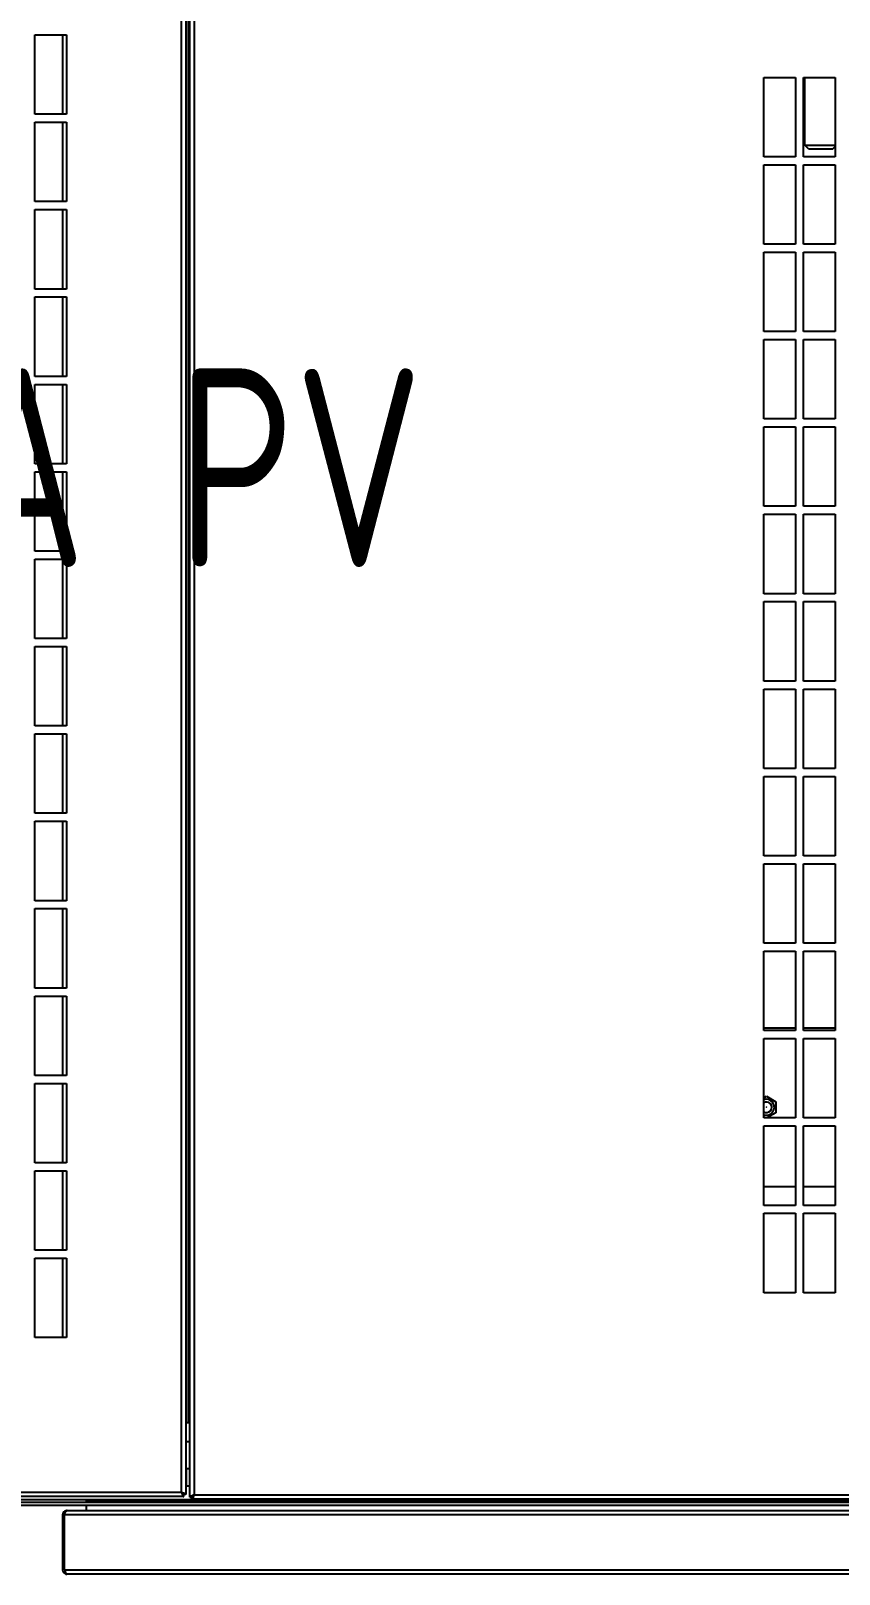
# Model space of a CAD drawing. Extents: x -76427 to 292734, y -42117 to 131250.
# Drawn here: x 12445 to 12954, y 1200 to 2171 of the extents above; entities that cross this region are included whole.
import ezdxf

# ---------------------------------------------------------------- set-up
doc = ezdxf.new("R2010")
doc.units = 0
doc.header["$LTSCALE"] = 10
doc.layers.add('XFM7P10PV$0$U-PCW-TXT', color=252, linetype='Continuous')
doc.layers.add('XFM7Q10PV-200K$0$PV-EQ(200K)', color=22, linetype='Continuous')
doc.styles.add('XFM7P10PV$0$aa-txt', font='isocp.shx', dxfattribs={"bigfont": 'chineset'})

# ---------------------------------------------------------------- blocks, each defined once
blk = doc.blocks.new('XFM7Q10PV-200K$0$PV-主機 - Mega-V57-CUB_L40')
for p, q in [((-920.02, 598.82), (-920.02, 1431.18)), ((-917.27, 1429.75), (-917.27, 600.25)), ((-922.02, 1399), (-922.02, -1369)), ((-925.52, 1395), (-925.52, -1365)), ((-923.52, 1395), (-923.52, -1365)), ((-820.02, 672.5), (-820.02, 692.5)), ((-820.02, 692.5), (-770.02, 692.5)), ((-770.02, 692.5), (-770.02, 672.5)), ((-765.02, 672.5), (-765.02, 692.5)), ((-765.02, 692.5), (-715.02, 692.5)), ((-715.02, 692.5), (-715.02, 672.5)), ((-710.02, 672.5), (-710.02, 692.5)), ((-710.02, 692.5), (-660.02, 692.5)), ((-660.02, 692.5), (-660.02, 672.5)), ((-655.02, 672.5), (-655.02, 692.5)), ((-655.02, 692.5), (-605.02, 692.5)), ((-605.02, 692.5), (-605.02, 672.5)), ((-600.02, 672.5), (-600.02, 692.5)), ((-600.02, 692.5), (-550.02, 692.5)), ((-550.02, 692.5), (-550.02, 672.5)), ((-545.02, 672.5), (-545.02, 692.5)), ((-545.02, 692.5), (-495.02, 692.5)), ((-495.02, 692.5), (-495.02, 672.5)), ((-490.02, 672.5), (-490.02, 692.5)), ((-490.02, 692.5), (-440.02, 692.5)), ((-440.02, 692.5), (-440.02, 672.5)), ((-435.02, 672.5), (-435.02, 692.5)), ((-435.02, 692.5), (-385.02, 692.5)), ((-385.02, 692.5), (-385.02, 672.5)), ((-380.02, 672.5), (-380.02, 692.5)), ((-380.02, 692.5), (-330.02, 692.5)), ((-330.02, 692.5), (-330.02, 672.5)), ((-325.02, 672.5), (-325.02, 692.5)), ((-325.02, 692.5), (-275.02, 692.5)), ((-275.02, 692.5), (-275.02, 672.5)), ((-270.02, 672.5), (-270.02, 692.5)), ((-270.02, 692.5), (-220.02, 692.5)), ((-220.02, 692.5), (-220.02, 672.5)), ((-215.02, 672.5), (-215.02, 692.5)), ((-215.02, 692.5), (-165.02, 692.5)), ((-165.02, 692.5), (-165.02, 672.5)), ((-160.02, 672.5), (-160.02, 692.5)), ((-160.02, 692.5), (-110.02, 692.5)), ((-110.02, 692.5), (-110.02, 672.5)), ((-105.02, 672.5), (-105.02, 692.5)), ((-105.02, 692.5), (-55.02, 692.5)), ((-55.02, 692.5), (-55.02, 672.5)), ((-50.02, 672.5), (-50.02, 692.5)), ((-50.02, 692.5), (-0.02, 692.5)), ((-0.02, 692.5), (-0.02, 672.5)), ((-968.9, -307.2), (-968.9, 672.3)), ((-931.65, 675.05), (-966.15, 675.05)), ((-966.15, 673.8), (-966.15, 675.05)), ((-966.15, 673.8), (-931.65, 673.8)), ((-966.15, 673.73), (-931.65, 673.73)), ((-966.15, 673.73), (-966.15, -308.63)), ((-931.65, 673.8), (-931.65, 675.05)), ((-931.65, -308.63), (-931.65, 673.73)), ((-928.91, 672.3), (-928.9, 672.3)), ((-928.9, 672.23), (-928.9, 672.3)), ((-928.9, 672.23), (-928.9, -307.13)), ((-770.02, 675), (-820.02, 675)), ((-770.02, 672.5), (-820.02, 672.5)), ((-715.02, 675), (-765.02, 675)), ((-715.02, 672.5), (-765.02, 672.5)), ((-660.02, 675), (-710.02, 675)), ((-660.02, 672.5), (-710.02, 672.5)), ((-605.02, 675), (-655.02, 675)), ((-605.02, 672.5), (-655.02, 672.5)), ((-550.02, 675), (-600.02, 675)), ((-550.02, 672.5), (-600.02, 672.5)), ((-495.02, 675), (-545.02, 675)), ((-495.02, 672.5), (-545.02, 672.5)), ((-440.02, 675), (-490.02, 675)), ((-440.02, 672.5), (-490.02, 672.5)), ((-385.02, 675), (-435.02, 675)), ((-385.02, 672.5), (-435.02, 672.5)), ((-330.02, 675), (-380.02, 675)), ((-330.02, 672.5), (-380.02, 672.5)), ((-275.02, 675), (-325.02, 675)), ((-275.02, 672.5), (-325.02, 672.5)), ((-220.02, 675), (-270.02, 675)), ((-220.02, 672.5), (-270.02, 672.5)), ((-165.02, 675), (-215.02, 675)), ((-165.02, 672.5), (-215.02, 672.5)), ((-110.02, 675), (-160.02, 675)), ((-110.02, 672.5), (-160.02, 672.5)), ((-55.02, 675), (-105.02, 675)), ((-55.02, 672.5), (-105.02, 672.5)), ((-0.02, 675), (-50.02, 675)), ((-0.02, 672.5), (-50.02, 672.5)), ((-928.9, 660.05), (-925.52, 660.05)), ((-923.52, 660.05), (-922.65, 660.05)), ((-922.65, 660.05), (-922.65, -294.95)), ((-921.79, -473.68), (-921.79, 593.68)), ((-921.79, 593.68), (-920.54, 593.68)), ((-920.47, 595), (455.21, 595)), ((-920.47, 595), (-920.47, 593.75)), ((-920.02, 598.82), (-918.77, 598.82)), ((-918.7, 597.5), (-918.7, 598.75)), ((918.65, 597.5), (-918.7, 597.5)), ((-917.27, 600.25), (917.23, 600.25)), ((-913.57, 595), (-913.57, 597.5)), ((-913.57, 597), (-908.05, 597)), ((-908, 597), (-902.47, 597)), ((-902.47, 597.5), (-902.47, 595)), ((-885.52, 597.5), (-885.52, 595)), ((-873.7, 596), (-873.7, 597.5)), ((-873.7, 595), (-873.7, 596)), ((873.65, 596), (-873.7, 596)), ((455.21, 592.25), (-919.04, 592.25)), ((-919.04, 592.25), (-919.04, -472.25)), ((-791.79, 213.75), (-791.79, 233.75)), ((-791.79, 233.75), (-741.79, 233.75)), ((-741.79, 233.75), (-741.79, 213.75)), ((-736.79, 213.75), (-736.79, 233.75)), ((-736.79, 233.75), (-686.79, 233.75)), ((-725.02, 213.75), (-725.02, 233.75)), ((-686.79, 233.75), (-686.79, 213.75)), ((-681.79, 232.29), (-680.94, 233.75)), ((-681.79, 213.75), (-681.79, 233.75)), ((-681.79, 233.75), (-631.79, 233.75)), ((-669.11, 233.75), (-668.1, 232)), ((-631.79, 233.75), (-631.79, 213.75)), ((-626.79, 213.75), (-626.79, 233.75)), ((-626.79, 233.75), (-576.79, 233.75)), ((-625.02, 233.75), (-625.02, 213.75)), ((-576.79, 233.75), (-576.79, 213.75)), ((-571.79, 213.75), (-571.79, 233.75)), ((-571.79, 233.75), (-521.79, 233.75)), ((-521.79, 233.75), (-521.79, 213.75)), ((-516.79, 213.75), (-516.79, 233.75)), ((-516.79, 233.75), (-466.79, 233.75)), ((-466.79, 233.75), (-466.79, 213.75)), ((-461.79, 213.75), (-461.79, 233.75)), ((-461.79, 233.75), (-411.79, 233.75)), ((-411.79, 233.75), (-411.79, 213.75)), ((-406.79, 213.75), (-406.79, 233.75)), ((-406.79, 233.75), (-356.79, 233.75)), ((-356.79, 233.75), (-356.79, 213.75)), ((-351.79, 213.75), (-351.79, 233.75)), ((-351.79, 233.75), (-301.79, 233.75)), ((-301.79, 233.75), (-301.79, 213.75)), ((-296.79, 213.75), (-296.79, 233.75)), ((-296.79, 233.75), (-246.79, 233.75)), ((-246.79, 233.75), (-246.79, 213.75)), ((-241.79, 213.75), (-241.79, 233.75)), ((-241.79, 233.75), (-191.79, 233.75)), ((-191.79, 233.75), (-191.79, 213.75)), ((-186.79, 213.75), (-186.79, 233.75)), ((-186.79, 233.75), (-136.79, 233.75)), ((-136.79, 233.75), (-136.79, 213.75)), ((-131.79, 213.75), (-131.79, 233.75)), ((-131.79, 233.75), (-81.79, 233.75)), ((-81.79, 233.75), (-81.79, 213.75)), ((-76.79, 213.75), (-76.79, 233.75)), ((-76.79, 233.75), (-26.79, 233.75)), ((-26.79, 233.75), (-26.79, 213.75)), ((-678.49, 226), (-681.79, 231.71)), ((-671.56, 226), (-678.49, 226)), ((-668.1, 232), (-671.56, 226)), ((-741.79, 213.75), (-791.79, 213.75)), ((-686.79, 213.75), (-736.79, 213.75)), ((-631.79, 213.75), (-681.79, 213.75)), ((-576.79, 213.75), (-626.79, 213.75)), ((-521.79, 213.75), (-571.79, 213.75)), ((-466.79, 213.75), (-516.79, 213.75)), ((-411.79, 213.75), (-461.79, 213.75)), ((-356.79, 213.75), (-406.79, 213.75)), ((-301.79, 213.75), (-351.79, 213.75)), ((-246.79, 213.75), (-296.79, 213.75)), ((-191.79, 213.75), (-241.79, 213.75)), ((-136.79, 213.75), (-186.79, 213.75)), ((-81.79, 213.75), (-131.79, 213.75)), ((-26.79, 213.75), (-76.79, 213.75)), ((-791.79, 188.75), (-791.79, 208.75)), ((-791.79, 208.75), (-741.79, 208.75)), ((-741.79, 208.75), (-741.79, 188.75)), ((-736.79, 188.75), (-736.79, 208.75)), ((-736.79, 208.75), (-686.79, 208.75)), ((-725.02, 188.75), (-725.02, 208.75)), ((-686.79, 208.75), (-686.79, 188.75)), ((-681.79, 188.75), (-681.79, 208.75)), ((-681.79, 208.75), (-631.79, 208.75)), ((-631.79, 208.75), (-631.79, 188.75)), ((-626.79, 188.75), (-626.79, 208.75)), ((-626.79, 208.75), (-576.79, 208.75)), ((-625.02, 208.75), (-625.02, 188.75)), ((-576.79, 208.75), (-576.79, 188.75)), ((-571.79, 188.75), (-571.79, 208.75)), ((-571.79, 208.75), (-521.79, 208.75)), ((-521.79, 208.75), (-521.79, 188.75)), ((-516.79, 188.75), (-516.79, 208.75)), ((-516.79, 208.75), (-466.79, 208.75)), ((-466.79, 208.75), (-466.79, 188.75)), ((-461.79, 188.75), (-461.79, 208.75)), ((-461.79, 208.75), (-411.79, 208.75)), ((-411.79, 208.75), (-411.79, 188.75)), ((-406.79, 188.75), (-406.79, 208.75)), ((-406.79, 208.75), (-356.79, 208.75)), ((-356.79, 208.75), (-356.79, 188.75)), ((-351.79, 188.75), (-351.79, 208.75)), ((-351.79, 208.75), (-301.79, 208.75)), ((-301.79, 208.75), (-301.79, 188.75)), ((-296.79, 188.75), (-296.79, 208.75)), ((-296.79, 208.75), (-246.79, 208.75)), ((-246.79, 208.75), (-246.79, 188.75)), ((-241.79, 188.75), (-241.79, 208.75)), ((-241.79, 208.75), (-191.79, 208.75)), ((-191.79, 208.75), (-191.79, 188.75)), ((-186.79, 188.75), (-186.79, 208.75)), ((-186.79, 208.75), (-136.79, 208.75)), ((-136.79, 208.75), (-136.79, 188.75)), ((-131.79, 188.75), (-131.79, 208.75)), ((-131.79, 208.75), (-81.79, 208.75)), ((-81.79, 208.75), (-81.79, 188.75)), ((-76.79, 188.75), (-76.79, 208.75)), ((-76.79, 208.75), (-26.79, 208.75)), ((-72.02, 205.41), (-69.52, 207.91)), ((-72.02, 190.41), (-72.02, 205.41)), ((-69.52, 207.91), (-69.52, 188.75)), ((-69.52, 207.91), (-26.79, 207.91)), ((-26.79, 208.75), (-26.79, 188.75)), ((-741.79, 188.75), (-791.79, 188.75)), ((-686.79, 188.75), (-736.79, 188.75)), ((-631.79, 188.75), (-681.79, 188.75)), ((-576.79, 188.75), (-626.79, 188.75)), ((-521.79, 188.75), (-571.79, 188.75)), ((-466.79, 188.75), (-516.79, 188.75)), ((-411.79, 188.75), (-461.79, 188.75)), ((-356.79, 188.75), (-406.79, 188.75)), ((-301.79, 188.75), (-351.79, 188.75)), ((-246.79, 188.75), (-296.79, 188.75)), ((-191.79, 188.75), (-241.79, 188.75)), ((-136.79, 188.75), (-186.79, 188.75)), ((-81.79, 188.75), (-131.79, 188.75)), ((-26.79, 188.75), (-76.79, 188.75)), ((-72.02, 190.41), (-70.36, 188.75))]:
    blk.add_line(p, q)
for centre in [(-908.02, 597), (-675.02, 232)]:
    blk.add_circle(centre, 0.025)
for centre, radius, start, end in [((-931.65, 672.3), 1.5, 68.99735, 90), ((-675.02, 232), 5, 159.51268, 20.48732), ((-675.02, 232), 3.32, 148.22713, 31.77287)]:
    blk.add_arc(centre, radius, start, end)
for points, knots in [([(-966.15, 675.05), (-967.15, 675.05), (-968.13, 674.46), (-968.59, 673.58), (-968.79, 673.19), (-968.9, 672.74), (-968.9, 672.3)], [0, 0, 0, 0, 1.087346, 1.087346, 1.087346, 1.570796, 1.570796, 1.570796, 1.570796]), ([(-968.9, 672.3), (-968.9, 672.63), (-968.31, 672.96), (-967.43, 673.29), (-967.04, 673.44), (-966.6, 673.58), (-966.15, 673.73)], [0, 0, 0, 0, 1.087346, 1.087346, 1.087346, 1.570796, 1.570796, 1.570796, 1.570796]), ([(-967.19, 673.37), (-967.03, 673.53), (-966.83, 673.66), (-966.6, 673.73), (-966.46, 673.78), (-966.31, 673.8), (-966.15, 673.8)], [0.7978126, 0.7978126, 0.7978126, 0.7978126, 1.2652557, 1.2652557, 1.2652557, 1.5707963, 1.5707963, 1.5707963, 1.5707963]), ([(-928.9, 672.3), (-928.9, 673.24), (-929.43, 674.17), (-930.24, 674.66), (-930.66, 674.91), (-931.16, 675.05), (-931.65, 675.05)], [-1.570796, -1.570796, -1.570796, -1.570796, -0.539931, -0.539931, -0.539931, 0, 0, 0, 0]), ([(-931.65, 673.73), (-930.71, 673.73), (-929.78, 673.44), (-929.29, 673), (-929.04, 672.77), (-928.9, 672.5), (-928.9, 672.23)], [0, 0, 0, 0, 1.030866, 1.030866, 1.030866, 1.570796, 1.570796, 1.570796, 1.570796]), ([(-919.04, 592.25), (-920.04, 592.58), (-921.01, 592.91), (-921.47, 593.24), (-921.68, 593.39), (-921.79, 593.53), (-921.79, 593.68)], [0, 0, 0, 0, 1.087346, 1.087346, 1.087346, 1.570796, 1.570796, 1.570796, 1.570796]), ([(-919.04, 592.25), (-919.67, 592.63), (-920.28, 593.02), (-920.47, 593.4), (-920.51, 593.49), (-920.54, 593.59), (-920.54, 593.68)], [0, 0, 0, 0, 1.265256, 1.265256, 1.265256, 1.570796, 1.570796, 1.570796, 1.570796]), ([(-919.04, 592.25), (-919.37, 593.25), (-919.7, 594.22), (-920.03, 594.68), (-920.17, 594.89), (-920.32, 595), (-920.47, 595)], [0, 0, 0, 0, 1.087346, 1.087346, 1.087346, 1.570796, 1.570796, 1.570796, 1.570796]), ([(-920.47, 593.75), (-920.08, 593.75), (-919.7, 593.3), (-919.32, 592.7), (-919.22, 592.56), (-919.13, 592.4), (-919.04, 592.25)], [0, 0, 0, 0, 1.265256, 1.265256, 1.265256, 1.570796, 1.570796, 1.570796, 1.570796]), ([(-917.27, 600.25), (-918.27, 599.92), (-919.25, 599.59), (-919.71, 599.26), (-919.92, 599.11), (-920.02, 598.97), (-920.02, 598.82)], [0, 0, 0, 0, 1.087346, 1.087346, 1.087346, 1.570796, 1.570796, 1.570796, 1.570796]), ([(-918.77, 598.82), (-918.77, 599.2), (-918.33, 599.59), (-917.73, 599.97), (-917.58, 600.06), (-917.43, 600.16), (-917.27, 600.25)], [0, 0, 0, 0, 1.265256, 1.265256, 1.265256, 1.570796, 1.570796, 1.570796, 1.570796]), ([(-917.27, 600.25), (-917.66, 599.62), (-918.04, 599.01), (-918.43, 598.82), (-918.52, 598.77), (-918.61, 598.75), (-918.7, 598.75)], [0, 0, 0, 0, 1.265256, 1.265256, 1.265256, 1.570796, 1.570796, 1.570796, 1.570796]), ([(-917.27, 600.25), (-917.6, 599.25), (-917.93, 598.28), (-918.26, 597.82), (-918.41, 597.61), (-918.56, 597.5), (-918.7, 597.5)], [0, 0, 0, 0, 1.087346, 1.087346, 1.087346, 1.570796, 1.570796, 1.570796, 1.570796])]:
    blk.add_open_spline(points, degree=3, knots=knots)
blk = doc.blocks.new('XFM7Q10PV-200K')
at = {"layer": 'XFM7Q10PV-200K$0$PV-EQ(200K)', "rotation": 90}
blk.add_blockref('XFM7Q10PV-200K$0$PV-主機 - Mega-V57-CUB_L40', (13140, 2168.9), dxfattribs=at)
blk = doc.blocks.new('XFM7P10PV')
at = {"layer": 'XFM7P10PV$0$U-PCW-TXT', "style": 'XFM7P10PV$0$aa-txt', "width": 0.8}
blk.add_text('300A PV', height=125, dxfattribs=at).set_placement((12212.67, 1833.94, 0))

msp = doc.modelspace()

# ---------------------------------------------------------------- block references
for name in ['XFM7Q10PV-200K', 'XFM7P10PV']:
    msp.add_blockref(name, (0, 0))

doc.saveas('drawing.dxf')
